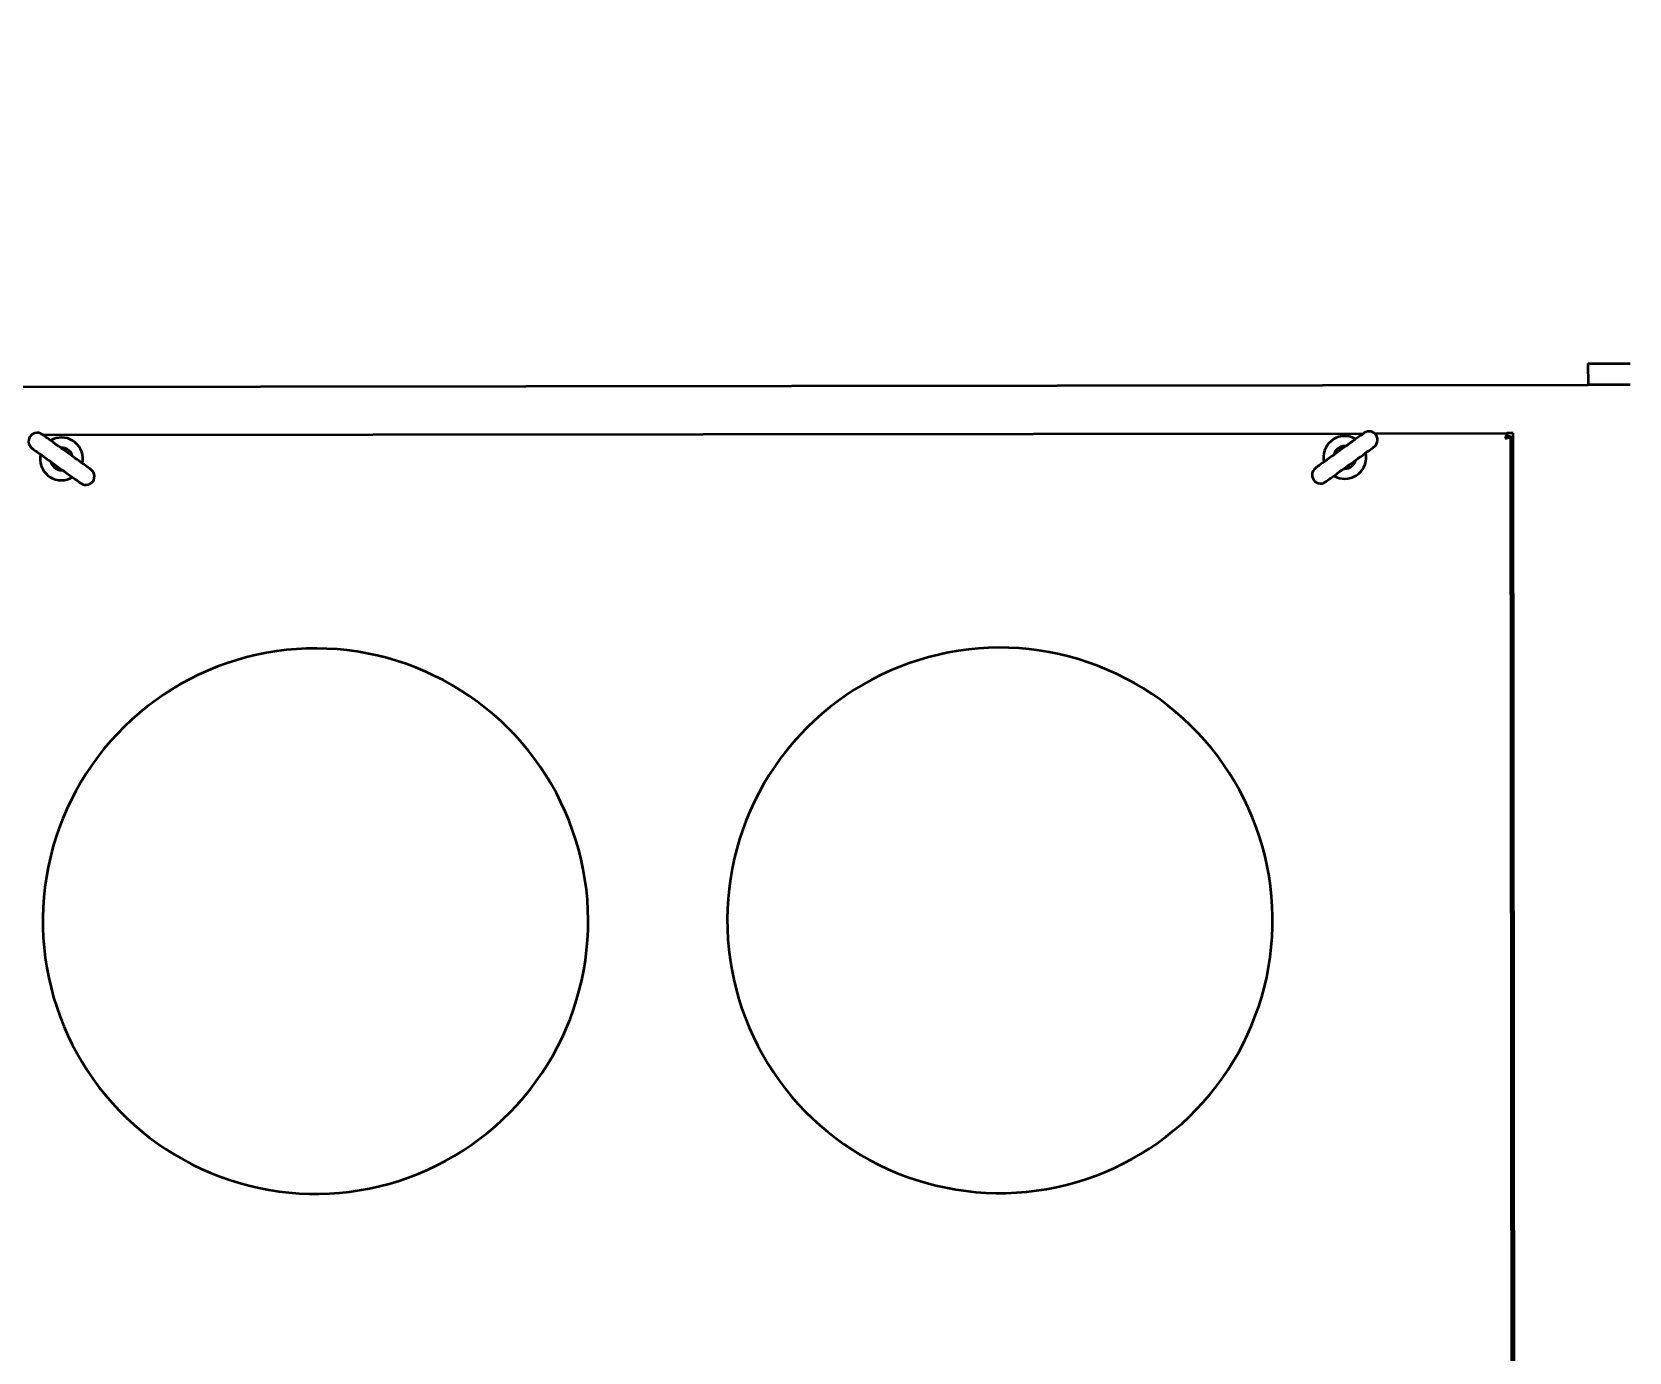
# Model space of a CAD drawing. Header units: feet. Extents: x -99009 to 3252343, y -11094690 to 9035152.
# Drawn here: x 2421269 to 2422762, y -1925168 to -1923934 of the extents above; entities that cross this region are included whole.
import ezdxf

# ---------------------------------------------------------------- set-up
doc = ezdxf.new("R2010")
doc.units = ezdxf.units.FT
doc.layers.add('1', color=1, linetype='Continuous')

# ---------------------------------------------------------------- blocks, each defined once
blk = doc.blocks.new('GG')
at = {"color": 7, "linetype": 'Continuous', "lineweight": 50}
for p, q in [((565.95, 378.933), (565.95, 267.433)), ((563.7, 339.684), (563.7, 277.931)), ((563.7, 277.414), (563.7, 271.2)), ((563.557, 271.182), (563.557, 271.057)), ((563.575, 271.2), (563.7, 271.2)), ((563.7, 270.932), (563.7, 271.2)), ((518.2, 270.932), (563.7, 270.932)), ((563.557, 271.057), (518.342, 271.057)), ((566.95, 267.433), (565.95, 267.433))]:
    blk.add_line(p, q, dxfattribs=at)
for points in [[(563.069, 340.177), (563.064, 340.17), (563.048, 340.148), (563.023, 340.113), (562.988, 340.065), (562.943, 340.003), (562.89, 339.929), (562.829, 339.844), (562.761, 339.749), (562.686, 339.645), (562.605, 339.534), (562.521, 339.416), (562.432, 339.294), (562.342, 339.168), (562.25, 339.041), (562.159, 338.914), (562.068, 338.789), (561.98, 338.666), (561.895, 338.549), (561.815, 338.437), (561.74, 338.333), (561.672, 338.238), (561.61, 338.153), (561.557, 338.079), (561.513, 338.018), (561.478, 337.969), (561.452, 337.934), (561.437, 337.913), (561.432, 337.906)], [(562.794, 339.783), (562.659, 339.804), (562.521, 339.806), (562.385, 339.789), (562.253, 339.754), (562.126, 339.701), (562.008, 339.631), (561.901, 339.546), (561.806, 339.446), (561.726, 339.335), (561.661, 339.214), (561.614, 339.085), (561.585, 338.951), (561.575, 338.814), (561.583, 338.677), (561.611, 338.542), (561.656, 338.413), (561.718, 338.291)], [(563.718, 339.709), (563.762, 339.787), (563.787, 339.873), (563.793, 339.963), (563.779, 340.051), (563.745, 340.134), (563.694, 340.207), (563.627, 340.267), (563.549, 340.311), (563.463, 340.337), (563.374, 340.343), (563.286, 340.328), (563.203, 340.295), (563.129, 340.243), (563.069, 340.177)], [(562.452, 339.32), (562.419, 339.311), (562.329, 339.274), (562.248, 339.221), (562.177, 339.154), (562.12, 339.075), (562.079, 338.987), (562.054, 338.893), (562.047, 338.796), (562.049, 338.762)], [(562.081, 337.438), (562.086, 337.445), (562.101, 337.466), (562.127, 337.502), (562.162, 337.55), (562.206, 337.612), (562.259, 337.685), (562.32, 337.77), (562.389, 337.865), (562.464, 337.969), (562.544, 338.081), (562.629, 338.198), (562.717, 338.321), (562.807, 338.446), (562.899, 338.573), (562.991, 338.701), (563.082, 338.826), (563.17, 338.949), (563.254, 339.066), (563.335, 339.178), (563.41, 339.282), (563.478, 339.377), (563.539, 339.461), (563.592, 339.535), (563.637, 339.597), (563.672, 339.645), (563.698, 339.681), (563.713, 339.702), (563.718, 339.709)], [(562.355, 337.832), (562.491, 337.811), (562.628, 337.809), (562.764, 337.825), (562.897, 337.861), (563.024, 337.914), (563.142, 337.983), (563.249, 338.069), (563.344, 338.168), (563.424, 338.279), (563.488, 338.401), (563.536, 338.53), (563.565, 338.664), (563.575, 338.801), (563.566, 338.938), (563.539, 339.073), (563.494, 339.202), (563.431, 339.324)], [(562.698, 338.295), (562.73, 338.303), (562.82, 338.34), (562.902, 338.393), (562.973, 338.461), (563.029, 338.54), (563.071, 338.628), (563.095, 338.722), (563.102, 338.819), (563.1, 338.852)], [(561.432, 337.906), (561.388, 337.828), (561.362, 337.741), (561.357, 337.652), (561.371, 337.564), (561.405, 337.481), (561.456, 337.407), (561.522, 337.347), (561.6, 337.303), (561.686, 337.278), (561.776, 337.272), (561.864, 337.286), (561.947, 337.32), (562.02, 337.371), (562.081, 337.438)], [(562.081, 280.177), (562.02, 280.243), (561.947, 280.294), (561.864, 280.328), (561.776, 280.342), (561.686, 280.337), (561.6, 280.311), (561.522, 280.268), (561.456, 280.207), (561.405, 280.134), (561.371, 280.051), (561.357, 279.962), (561.362, 279.873), (561.388, 279.787), (561.432, 279.709)], [(563.718, 277.905), (563.713, 277.913), (563.698, 277.934), (563.672, 277.969), (563.637, 278.018), (563.592, 278.08), (563.539, 278.153), (563.478, 278.238), (563.41, 278.333), (563.335, 278.437), (563.254, 278.549), (563.17, 278.666), (563.082, 278.788), (562.991, 278.914), (562.899, 279.041), (562.807, 279.168), (562.717, 279.294), (562.629, 279.416), (562.544, 279.534), (562.464, 279.645), (562.389, 279.749), (562.32, 279.844), (562.259, 279.929), (562.206, 280.003), (562.162, 280.064), (562.127, 280.113), (562.101, 280.148), (562.086, 280.17), (562.081, 280.177)], [(561.432, 279.709), (561.437, 279.702), (561.452, 279.681), (561.478, 279.645), (561.513, 279.597), (561.557, 279.535), (561.61, 279.461), (561.672, 279.377), (561.74, 279.282), (561.815, 279.178), (561.895, 279.066), (561.98, 278.949), (562.068, 278.826), (562.159, 278.701), (562.25, 278.574), (562.342, 278.446), (562.432, 278.321), (562.521, 278.198), (562.605, 278.081), (562.686, 277.969), (562.761, 277.865), (562.829, 277.77), (562.89, 277.686), (562.943, 277.612), (562.988, 277.55), (563.023, 277.501), (563.048, 277.466), (563.064, 277.445), (563.069, 277.438)], [(561.718, 279.324), (561.656, 279.202), (561.611, 279.072), (561.583, 278.938), (561.575, 278.801), (561.585, 278.664), (561.614, 278.53), (561.661, 278.401), (561.726, 278.28), (561.806, 278.168), (561.901, 278.069), (562.008, 277.984), (562.126, 277.914), (562.253, 277.861), (562.385, 277.825), (562.521, 277.809), (562.659, 277.811), (562.794, 277.832)], [(563.431, 278.291), (563.494, 278.413), (563.539, 278.542), (563.566, 278.677), (563.575, 278.814), (563.565, 278.951), (563.536, 279.085), (563.488, 279.214), (563.424, 279.335), (563.344, 279.446), (563.249, 279.546), (563.142, 279.631), (563.024, 279.701), (562.897, 279.754), (562.764, 279.789), (562.628, 279.806), (562.491, 279.804), (562.355, 279.783)], [(563.1, 278.762), (563.102, 278.795), (563.095, 278.893), (563.071, 278.987), (563.029, 279.075), (562.973, 279.154), (562.902, 279.221), (562.82, 279.274), (562.73, 279.311), (562.698, 279.32)], [(562.049, 278.852), (562.047, 278.819), (562.054, 278.722), (562.079, 278.628), (562.12, 278.54), (562.177, 278.461), (562.248, 278.394), (562.329, 278.34), (562.419, 278.303), (562.452, 278.295)], [(563.069, 277.438), (563.129, 277.371), (563.203, 277.32), (563.286, 277.287), (563.374, 277.272), (563.463, 277.278), (563.549, 277.303), (563.627, 277.347), (563.694, 277.407), (563.745, 277.481), (563.779, 277.564), (563.793, 277.652), (563.787, 277.742), (563.762, 277.827), (563.718, 277.905)], [(563.7, 271.2), (563.681, 271.227), (563.627, 271.254), (563.546, 271.281), (563.45, 271.307)], [(563.45, 271.307), (563.477, 271.212), (563.504, 271.131), (563.53, 271.076), (563.557, 271.057)], [(563.45, 271.307), (563.477, 271.259), (563.504, 271.219), (563.53, 271.192), (563.557, 271.182)], [(563.45, 271.307), (563.498, 271.281), (563.538, 271.254), (563.565, 271.227), (563.575, 271.2)], [(565.95, 265.459), (565.95, 265.664), (565.95, 265.864), (565.95, 266.058), (565.95, 266.243), (565.95, 266.419), (565.95, 266.584), (565.95, 266.737), (565.95, 266.878), (565.95, 267.004), (565.95, 267.115), (565.95, 267.21), (565.95, 267.29), (565.95, 267.352), (565.95, 267.397), (565.95, 267.423), (565.95, 267.433)], [(566.95, 267.433), (566.95, 267.423), (566.95, 267.397), (566.95, 267.352), (566.95, 267.29), (566.95, 267.21), (566.95, 267.115), (566.95, 267.004), (566.95, 266.878), (566.95, 266.737), (566.95, 266.584), (566.95, 266.419), (566.95, 266.243), (566.95, 266.058), (566.95, 265.864), (566.95, 265.664), (566.95, 265.459)]]:
    blk.add_lwpolyline(points, dxfattribs=at)
for points in [[(532.008, 317.869), (532.351, 317.543), (532.707, 317.23), (533.075, 316.93), (533.453, 316.644), (533.842, 316.373), (534.24, 316.116), (534.647, 315.874), (535.064, 315.647), (535.488, 315.436), (535.92, 315.241), (536.359, 315.062), (536.805, 314.9), (537.255, 314.754), (537.712, 314.625), (538.172, 314.514), (538.637, 314.419), (539.104, 314.342), (539.575, 314.282), (540.047, 314.239), (540.52, 314.215), (540.994, 314.207), (541.468, 314.218), (541.941, 314.246), (542.413, 314.292), (542.883, 314.355), (543.35, 314.435), (543.814, 314.533), (544.273, 314.648), (544.729, 314.78), (545.178, 314.929), (545.623, 315.095), (546.06, 315.277), (546.491, 315.474), (546.914, 315.688), (547.329, 315.918), (547.735, 316.163), (548.131, 316.422), (548.518, 316.697), (548.894, 316.985), (549.259, 317.287), (549.613, 317.602), (549.955, 317.931), (550.284, 318.272), (550.6, 318.625), (550.903, 318.99), (551.193, 319.365), (551.468, 319.751), (551.729, 320.147), (551.974, 320.552), (552.205, 320.967), (552.42, 321.389), (552.619, 321.819), (552.801, 322.256), (552.968, 322.7), (553.118, 323.15), (553.251, 323.605), (553.367, 324.064), (553.466, 324.528), (553.548, 324.995), (553.612, 325.464), (553.659, 325.936), (553.688, 326.409), (553.699, 326.883), (553.693, 327.357), (553.67, 327.831), (553.629, 328.303), (553.57, 328.773), (553.493, 329.241), (553.4, 329.706), (553.289, 330.166), (553.161, 330.623), (553.017, 331.074), (552.856, 331.52), (552.678, 331.959), (552.484, 332.392), (552.274, 332.817), (552.048, 333.234), (551.807, 333.642), (551.551, 334.04), (551.28, 334.43), (550.996, 334.808), (550.697, 335.177), (550.385, 335.533), (550.059, 335.878), (549.722, 336.21), (549.372, 336.53), (549.01, 336.837), (548.637, 337.129), (548.254, 337.408), (547.86, 337.672), (547.457, 337.922), (547.045, 338.156), (546.625, 338.375), (546.196, 338.578), (545.761, 338.765), (545.319, 338.936), (544.87, 339.09), (544.416, 339.227), (543.958, 339.347), (543.495, 339.451), (543.029, 339.537), (542.561, 339.605), (542.089, 339.656), (541.616, 339.69), (541.143, 339.706), (540.669, 339.704), (540.195, 339.685), (539.722, 339.648), (539.251, 339.594), (538.783, 339.522), (538.317, 339.433), (537.856, 339.326), (537.398, 339.203), (536.945, 339.062), (536.498, 338.905), (536.057, 338.731), (535.623, 338.541), (535.196, 338.335), (534.777, 338.114), (534.367, 337.876), (533.965, 337.624), (533.574, 337.357), (533.192, 337.076), (532.821, 336.781), (532.462, 336.471), (532.114, 336.149), (531.779, 335.815), (531.456, 335.467), (531.146, 335.109), (530.85, 334.739), (530.567, 334.358), (530.299, 333.967), (530.046, 333.566), (529.808, 333.156), (529.586, 332.738), (529.379, 332.312), (529.187, 331.878), (529.013, 331.437), (528.854, 330.99), (528.713, 330.538), (528.588, 330.081), (528.481, 329.619), (528.39, 329.154), (528.317, 328.685), (528.262, 328.215), (528.224, 327.742), (528.204, 327.269), (528.201, 326.795), (528.216, 326.321), (528.248, 325.848), (528.298, 325.377), (528.366, 324.907), (528.45, 324.441), (528.553, 323.978), (528.672, 323.52), (528.808, 323.066), (528.961, 322.617), (529.131, 322.174), (529.317, 321.738), (529.519, 321.309), (529.737, 320.889), (529.97, 320.476), (530.219, 320.072), (530.482, 319.678), (530.76, 319.294), (531.052, 318.921), (531.357, 318.558), (531.676, 318.207)], [(542.999, 282.373), (543.465, 282.458), (543.928, 282.56), (544.387, 282.679), (544.841, 282.815), (545.289, 282.968), (545.732, 283.138), (546.168, 283.324), (546.597, 283.526), (547.018, 283.744), (547.43, 283.977), (547.834, 284.225), (548.228, 284.489), (548.612, 284.767), (548.986, 285.058), (549.348, 285.364), (549.699, 285.683), (550.038, 286.014), (550.364, 286.358), (550.677, 286.714), (550.976, 287.082), (551.262, 287.46), (551.534, 287.848), (551.791, 288.246), (552.033, 288.654), (552.259, 289.07), (552.47, 289.495), (552.665, 289.927), (552.844, 290.366), (553.007, 290.811), (553.153, 291.262), (553.281, 291.718), (553.393, 292.179), (553.488, 292.643), (553.565, 293.111), (553.625, 293.581), (553.668, 294.053), (553.692, 294.527), (553.7, 295), (553.689, 295.474), (553.661, 295.948), (553.616, 296.419), (553.553, 296.889), (553.472, 297.356), (553.374, 297.82), (553.259, 298.28), (553.127, 298.735), (552.978, 299.185), (552.813, 299.629), (552.631, 300.067), (552.433, 300.498), (552.219, 300.921), (551.99, 301.336), (551.745, 301.742), (551.485, 302.138), (551.211, 302.525), (550.923, 302.901), (550.621, 303.266), (550.305, 303.62), (549.977, 303.962), (549.636, 304.291), (549.283, 304.607), (548.919, 304.91), (548.543, 305.2), (548.157, 305.475), (547.761, 305.735), (547.356, 305.981), (546.942, 306.212), (546.519, 306.426), (546.089, 306.626), (545.652, 306.809), (545.208, 306.975), (544.758, 307.125), (544.304, 307.258), (543.844, 307.375), (543.38, 307.473), (542.913, 307.555), (542.444, 307.62), (541.972, 307.666), (541.499, 307.695), (541.025, 307.707), (540.551, 307.701), (540.078, 307.677), (539.606, 307.636), (539.135, 307.578), (538.667, 307.501), (538.203, 307.408), (537.742, 307.297), (537.285, 307.169), (536.834, 307.025), (536.388, 306.864), (535.949, 306.686), (535.516, 306.492), (535.092, 306.282), (534.675, 306.056), (534.266, 305.815), (533.867, 305.559), (533.478, 305.289), (533.099, 305.004), (532.731, 304.705), (532.375, 304.393), (532.03, 304.068), (531.697, 303.73), (531.378, 303.38), (531.071, 303.018), (530.778, 302.645), (530.5, 302.262), (530.236, 301.869), (529.986, 301.466), (529.752, 301.054), (529.533, 300.633), (529.33, 300.205), (529.143, 299.769), (528.972, 299.327), (528.818, 298.879), (528.68, 298.425), (528.56, 297.967), (528.457, 297.504), (528.371, 297.038), (528.302, 296.569), (528.251, 296.098), (528.217, 295.625), (528.201, 295.151), (528.203, 294.677), (528.222, 294.203), (528.259, 293.731), (528.313, 293.26), (528.385, 292.792), (528.474, 292.326), (528.581, 291.864), (528.704, 291.407), (528.845, 290.954), (529.002, 290.507), (529.175, 290.066), (529.366, 289.631), (529.571, 289.205), (529.793, 288.785), (530.03, 288.375), (530.282, 287.974), (530.549, 287.582), (530.831, 287.2), (531.126, 286.83), (531.435, 286.47), (531.757, 286.122), (532.092, 285.787), (532.439, 285.464), (532.797, 285.154), (533.167, 284.858), (533.548, 284.576), (533.939, 284.308), (534.34, 284.054), (534.75, 283.816), (535.168, 283.594), (535.595, 283.387), (536.028, 283.195), (536.469, 283.021), (536.916, 282.862), (537.368, 282.721), (537.826, 282.596), (538.287, 282.488), (538.752, 282.398), (539.221, 282.325), (539.691, 282.27), (540.164, 282.232), (540.638, 282.211), (541.111, 282.208), (541.585, 282.223), (542.058, 282.256), (542.529, 282.306)]]:
    blk.add_lwpolyline(points, close=True, dxfattribs=at)

msp = doc.modelspace()

# ---------------------------------------------------------------- linework, layer by layer
at = {"layer": '1'}
msp.add_arc((2520410.24778, -1978395.99612), 100000, 84.1346387202, 194.3871675539, dxfattribs=at)

# ---------------------------------------------------------------- block references
at = {"xscale": 20.00000668694215, "yscale": 20.00000668694215, "zscale": 20.00000668694215, "rotation": 90.06505171407352}
msp.add_blockref('GG', (2428085.31376, -1935577.16139), dxfattribs=at)

doc.saveas('drawing.dxf')
